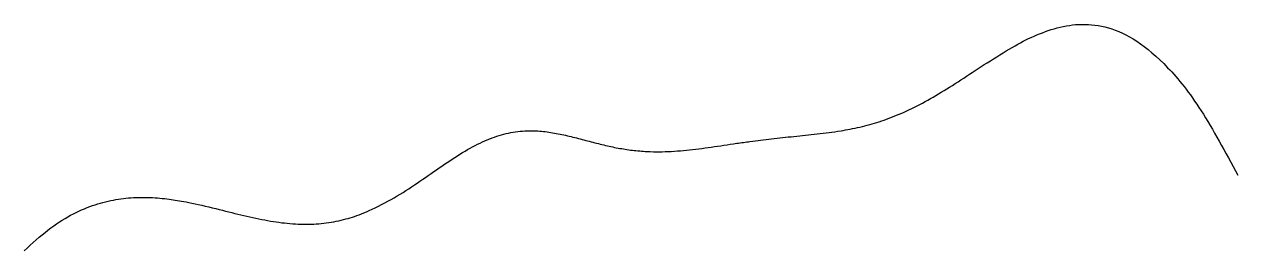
# Model space of a CAD drawing. Extents: x 0 to 8, y 0 to 1.5.
import ezdxf

# ---------------------------------------------------------------- set-up
doc = ezdxf.new("R2010")
doc.units = 0
doc.header["$MEASUREMENT"] = 0

msp = doc.modelspace()

# ---------------------------------------------------------------- linework, layer by layer
msp.add_open_spline([(0, 0), (1, 1), (2, -1), (3, 2), (4, -0.5), (5, 1.5), (6, 0), (7, 2.5), (8, 0.5)], degree=5, knots=[0, 0, 0, 0, 0, 0, 0.3, 0.45, 0.7, 1, 1, 1, 1, 1, 1])

doc.saveas('drawing.dxf')
